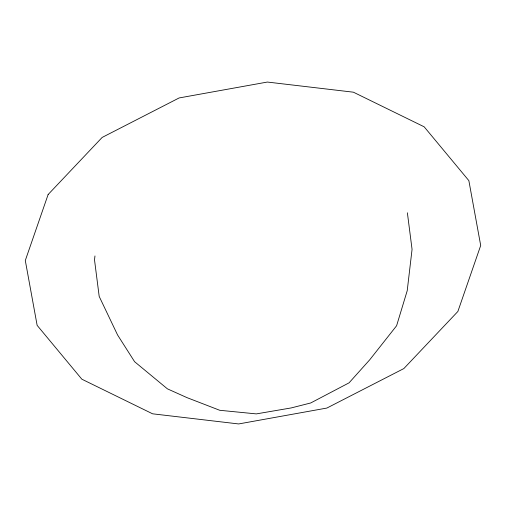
<?xml version="1.0" encoding="UTF-8"?>
<svg xmlns="http://www.w3.org/2000/svg" width="506" height="506" viewBox="0 0 506 506"><rect width="100%" height="100%" fill="white"/><g stroke="black" fill="none" stroke-linecap="round" stroke-linejoin="round"><path stroke-width="0.76" d="M94.964 255.954L94.508 259.85L99.189 296.427L117.575 334.966L134.59 361.695L167.404 388.836L187.068 397.665L219.756 410.29L256.321 413.895L291.184 407.931L310.716 402.966L349.064 382.84L369.709 359.823L396.596 325.756L407.222 290.684L412.061 249.369L407.381 212.792M48.127 194.525L25.3 260.514L37.14 325.364L81.839 379.19L152.603 413.813L238.642 423.946L326.876 408.057L403.858 368.564L457.873 311.475L480.7 245.486L468.86 180.636L424.161 126.81L353.397 92.187L267.358 82.054L179.124 97.943L102.142 137.436L48.127 194.525"/></g></svg>
